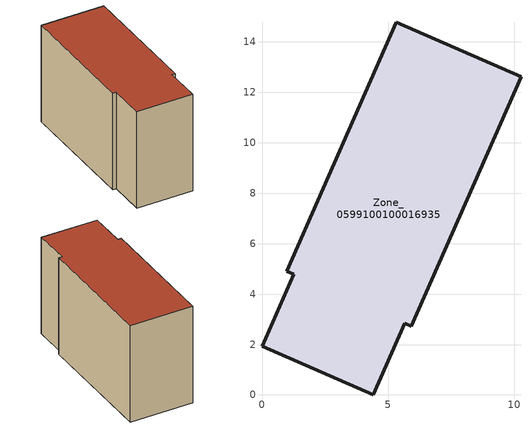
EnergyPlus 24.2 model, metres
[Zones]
Zone_0599100100016935
 floor ground (C_G): 5.33,14.79 10.27,12.61 5.91,2.73 5.66,2.84 4.41,0 0,1.94 1.25,4.78 0.97,4.9 z0
 wall outside (C_F): 4.41,0 5.66,2.84 5.91,2.73 10.27,12.61 5.33,14.79 0.97,4.9 1.25,4.78 0,1.94 4.41,0 z0:8.63
 roof outside (C_R): 1.25,4.78 0,1.94 4.41,0 5.66,2.84 5.91,2.73 10.27,12.61 5.33,14.79 0.97,4.9 z8.63
[BUILDING]
Pand.0599100100016935: North Axis=0; Terrain=City; Loads Convergence Tolerance Value=0.04; Temperature Convergence Tolerance Value=0.4; Solar Distribution=FullExterior; Maximum Number of Warmup Days=25; Minimum Number of Warmup Days=1
[Site:Location]
Rotterdam.The.Hague.AP_ZH_NLD Design_Conditions: Latitude=51.96; Longitude=4.45; Time Zone=1; Elevation=-4.5
[SITE:GROUNDTEMPERATURE:BUILDINGSURFACE]
18, 18, 18, 18, 18, 18, 18, 18, 18, 18, 18, 18
[MATERIAL] Thermal Absorptance=0.9; Solar Absorptance=0.7; Visible Absorptance=0.7
Name | Roughness | Thickness | Conductivity | Density | Specific Heat
G.TI.2015-2018 | MediumSmooth | 0.15 | 0.0428571 | 540 | 1210
F.TI.2015-2018 | Rough | 0.3 | 0.0666667 | 1920 | 840
R.TI.2015-2018 | MediumRough | 0.2 | 0.0333333 | 1500 | 1000
[CONSTRUCTION]
C_G: G.TI.2015-2018
C_F: F.TI.2015-2018
C_R: R.TI.2015-2018
[ZONE]
Zone_0599100100016935: Type=1; Multiplier=1; Ceiling Height=Autocalculate; Volume=Autocalculate; Floor Area=autocalculate; Part of Total Floor Area=Yes
[ZONEINFILTRATION:DESIGNFLOWRATE]
Infil_Zone_0599100100016935: Zone or ZoneList or Space or SpaceList=Zone_0599100100016935; Schedule=AlwaysOn; Design Flow Rate Calculation Method=Flow/Area; Flow Rate per Floor Area=0.0015; Constant Term Coefficient=1; Temperature Term Coefficient=0; Velocity Term Coefficient=0; Velocity Squared Term Coefficient=0
[HVACTEMPLATE:ZONE:IDEALLOADSAIRSYSTEM]
Zone_0599100100016935: Maximum Heating Supply Air Temperature=50; Minimum Cooling Supply Air Temperature=13; Maximum Heating Supply Air Humidity Ratio=0.0156; Minimum Cooling Supply Air Humidity Ratio=0.0077; Heating Limit=NoLimit; Cooling Limit=NoLimit; Dehumidification Control Type=ConstantSensibleHeatRatio; Cooling Sensible Heat Ratio=0.7; Dehumidification Setpoint=60; Humidification Control Type=None; Humidification Setpoint=30; Outdoor Air Method=None; Outdoor Air Flow Rate per Person=0.00944; Outdoor Air Flow Rate per Zone Floor Area=0; Outdoor Air Flow Rate per Zone=0; Demand Controlled Ventilation Type=None; Outdoor Air Economizer Type=NoEconomizer; Heat Recovery Type=None; Sensible Heat Recovery Effectiveness=0.7; Latent Heat Recovery Effectiveness=0.65
[ZONECONTROL:THERMOSTAT]
ThermostatControl_Zone_0599100100016935: Zone or ZoneList=Zone_0599100100016935; Control Type Schedule=DualSetpointControlType; Control 1=Thermostat_Zone_0599100100016935; Temperature Difference Between Cutout And Setpoint=0
[THERMOSTATSETPOINT:DUALSETPOINT]
Thermostat_Zone_0599100100016935: Heating Setpoint Temperature Schedule=HeatingSetpoint_Zone_0599100100016935; Cooling Setpoint Temperature Schedule=CoolingSetpoint_Zone_0599100100016935
[SCHEDULE:COMPACT]
HeatingSetpoint_Zone_0599100100016935: Through: 12/31, For: AllDays, Until: 24:00, 21
CoolingSetpoint_Zone_0599100100016935: Through: 12/31, For: AllDays, Until: 24:00, 24
DualSetpointControlType: Through: 12/31, For: AllDays, Until: 24:00, 4
AlwaysOn: Through: 12/31, For: AllDays, Until: 24:00, 1
